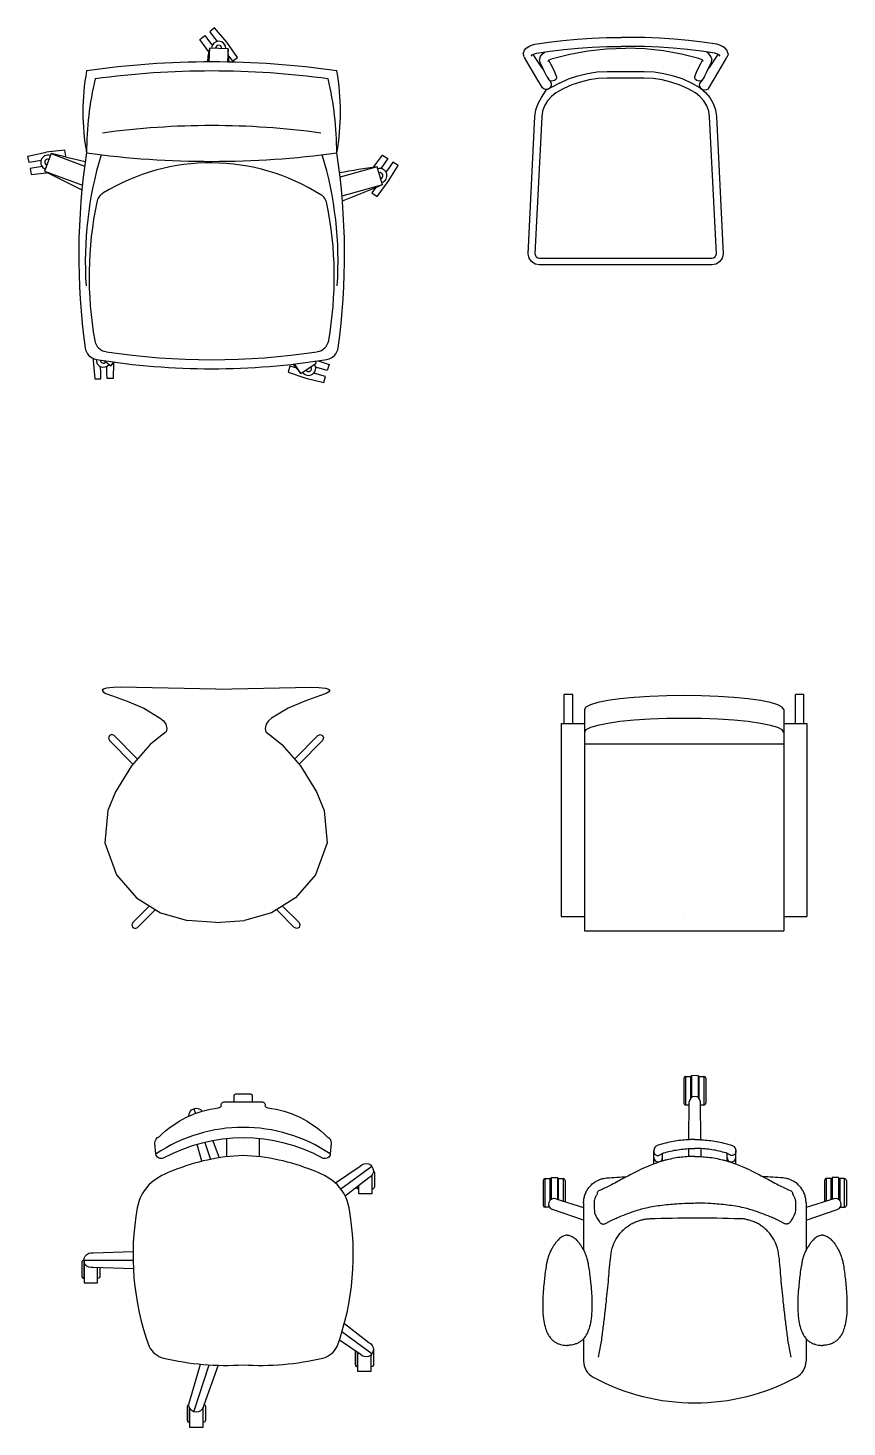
# Model space of a CAD drawing. Header units: metres. Extents: x 1905 to 1922.2, y 1773.7 to 1790.9.
# Drawn here: x 1918.152 to 1919.952, y 1787.142 to 1790.216 of the extents above; entities that cross this region are included whole.
import ezdxf

# ---------------------------------------------------------------- set-up
doc = ezdxf.new("R2010")
doc.units = ezdxf.units.M
doc.linetypes.add('DASHED', pattern=[70, 50, -20])
doc.layers.add('MEBEL', color=7, linetype='DASHED')

msp = doc.modelspace()

# ---------------------------------------------------------------- linework, layer by layer
for p, q in [((1919.5932, 1787.9087), (1919.5932, 1787.8537)), ((1919.5972, 1787.8497), (1919.5972, 1787.9127)), ((1919.5972, 1787.9127), (1919.6077, 1787.9127)), ((1919.6077, 1787.9127), (1919.6077, 1787.8642)), ((1919.6092, 1787.9112), (1919.6092, 1787.8657)), ((1919.6102, 1787.9149), (1919.6172, 1787.9152)), ((1919.6102, 1787.9149), (1919.6102, 1787.8665)), ((1919.6172, 1787.9152), (1919.6242, 1787.9149)), ((1919.6242, 1787.9149), (1919.6242, 1787.8665)), ((1919.6252, 1787.9112), (1919.6252, 1787.8657)), ((1919.6267, 1787.8642), (1919.6267, 1787.9127)), ((1919.6267, 1787.9127), (1919.6372, 1787.9127)), ((1919.6372, 1787.9127), (1919.6372, 1787.8497)), ((1919.6412, 1787.9087), (1919.6412, 1787.8537)), ((1919.6048, 1787.8497), (1919.5972, 1787.8497)), ((1919.6039, 1787.7735), (1919.6049, 1787.8564)), ((1919.6305, 1787.7735), (1919.6295, 1787.8564)), ((1919.6372, 1787.8497), (1919.6295, 1787.8497)), ((1919.6036, 1787.754), (1919.6034, 1787.7365)), ((1919.631, 1787.7364), (1919.6308, 1787.754)), ((1919.5269, 1787.7343), (1919.5269, 1787.7489)), ((1919.5272, 1787.7203), (1919.5272, 1787.732)), ((1919.5462, 1787.7266), (1919.5462, 1787.7321)), ((1919.5464, 1787.7343), (1919.5464, 1787.7438)), ((1919.6879, 1787.7343), (1919.6879, 1787.7438)), ((1919.6882, 1787.7266), (1919.6882, 1787.7321)), ((1919.7072, 1787.7203), (1919.7072, 1787.732)), ((1919.7074, 1787.7343), (1919.7074, 1787.7489)), ((1919.2841, 1787.6841), (1919.2841, 1787.6291)), ((1919.2881, 1787.6251), (1919.2881, 1787.6881)), ((1919.2881, 1787.6881), (1919.2986, 1787.6881)), ((1919.2986, 1787.6881), (1919.2986, 1787.6397)), ((1919.3001, 1787.6866), (1919.3001, 1787.6412)), ((1919.3011, 1787.6903), (1919.3081, 1787.6906)), ((1919.3011, 1787.6903), (1919.3011, 1787.6419)), ((1919.3081, 1787.6906), (1919.3151, 1787.6903)), ((1919.3151, 1787.6903), (1919.3151, 1787.6423)), ((1919.3161, 1787.6866), (1919.3161, 1787.642)), ((1919.3176, 1787.6416), (1919.3176, 1787.6881)), ((1919.3176, 1787.6881), (1919.3281, 1787.6881)), ((1919.3281, 1787.6881), (1919.3281, 1787.6383)), ((1919.3321, 1787.6841), (1919.3321, 1787.637)), ((1919.9022, 1787.6841), (1919.9022, 1787.637)), ((1919.9062, 1787.6881), (1919.9062, 1787.6383)), ((1919.9168, 1787.6881), (1919.9062, 1787.6881)), ((1919.9168, 1787.6416), (1919.9168, 1787.6881)), ((1919.9183, 1787.6866), (1919.9183, 1787.642)), ((1919.9263, 1787.6906), (1919.9193, 1787.6903)), ((1919.9193, 1787.6903), (1919.9193, 1787.6423)), ((1919.9333, 1787.6903), (1919.9263, 1787.6906)), ((1919.9333, 1787.6903), (1919.9333, 1787.6419)), ((1919.9343, 1787.6866), (1919.9343, 1787.6412)), ((1919.9358, 1787.6881), (1919.9358, 1787.6397)), ((1919.9463, 1787.6881), (1919.9358, 1787.6881)), ((1919.9463, 1787.6251), (1919.9463, 1787.6881)), ((1919.9503, 1787.6841), (1919.9503, 1787.6291)), ((1919.3117, 1787.6434), (1919.3727, 1787.6244)), ((1919.3727, 1787.6346), (1919.3727, 1787.5308)), ((1919.9227, 1787.6434), (1919.8617, 1787.6244)), ((1919.8617, 1787.6346), (1919.8617, 1787.5307)), ((1919.2974, 1787.6251), (1919.2881, 1787.6251)), ((1919.3727, 1787.5968), (1919.3041, 1787.62)), ((1919.3727, 1787.6244), (1919.3727, 1787.5968)), ((1919.8617, 1787.6244), (1919.8617, 1787.5968)), ((1919.8617, 1787.5968), (1919.9303, 1787.62)), ((1919.937, 1787.6251), (1919.9463, 1787.6251)), ((1919.3727, 1787.3364), (1919.3727, 1787.287)), ((1919.8617, 1787.3364), (1919.8617, 1787.287))]:
    msp.add_line(p, q)
at = {"linetype": 'Continuous'}
for p, q in [((1918.5164, 1787.8417), (1918.5198, 1787.8312)), ((1918.5405, 1787.7676), (1918.5526, 1787.7302)), ((1918.5885, 1787.7359), (1918.5885, 1787.7755)), ((1918.6604, 1787.7359), (1918.6604, 1787.7756)), ((1918.9075, 1787.7146), (1918.8393, 1787.665)), ((1918.2747, 1787.5088), (1918.3825, 1787.5088)), ((1918.9076, 1787.3031), (1918.8416, 1787.3511)), ((1918.5164, 1787.1759), (1918.5498, 1787.2787))]:
    msp.add_line(p, q, dxfattribs=at)
at = {"linetype": 'Continuous', "flags": 128}
for points in [[(1918.4489, 1787.7326, -0.474312), (1918.4329, 1787.7423), (1918.4307, 1787.7658, -0.291327), (1918.4403, 1787.7805, -0.166781), (1918.5706, 1787.8435, 0.279544), (1918.5766, 1787.8482, -0.520787), (1918.5833, 1787.8565), (1918.6656, 1787.8565, -0.520787), (1918.6724, 1787.8482, 0.279544), (1918.6784, 1787.8435, -0.166781), (1918.8087, 1787.7805, -0.291326), (1918.8182, 1787.7658), (1918.816, 1787.7423, -0.466381), (1918.8003, 1787.7325, 0.2548)], [(1918.471, 1787.7058, 0.09156), (1918.4233, 1787.6797, 0.169687), (1918.3917, 1787.6239, 0.133266), (1918.4179, 1787.3194, 0.227697), (1918.4497, 1787.2937, 0.074704), (1918.6245, 1787.2788, 0.074704), (1918.7993, 1787.2937, 0.227698), (1918.831, 1787.3194, 0.133266), (1918.8572, 1787.6239, 0.169687), (1918.8256, 1787.6797, 0.09156), (1918.778, 1787.7058, 0.085396), (1918.6245, 1787.7389, 0.085396)], [(1918.2747, 1787.5088, 0.414214), (1918.2697, 1787.5038), (1918.2697, 1787.4738, 0.414214), (1918.2747, 1787.4688)]]:
    msp.add_lwpolyline(points, format="xyb", close=True, dxfattribs=at)
for points in [[(1918.6046, 1787.8565), (1918.6046, 1787.8703, -0.398172), (1918.6083, 1787.8743), (1918.6404, 1787.8743, -0.412691), (1918.6444, 1787.8704), (1918.6444, 1787.8565)], [(1918.5051, 1787.8252, -0.742564), (1918.5344, 1787.8361, -0.742564)], [(1918.8271, 1787.6784), (1918.882, 1787.7157, -1.263598), (1918.9006, 1787.69), (1918.8487, 1787.6497)], [(1918.9106, 1787.7048, -0.257472), (1918.913, 1787.7005), (1918.913, 1787.6705, -0.414214), (1918.908, 1787.6655), (1918.908, 1787.6961)], [(1918.8733, 1787.6688, 0.310389), (1918.878, 1787.6655), (1918.878, 1787.6724)], [(1918.3831, 1787.4901), (1918.2947, 1787.4929, -1.263598), (1918.2947, 1787.5246), (1918.3824, 1787.5275)], [(1918.3097, 1787.4924), (1918.3097, 1787.4738, -0.414214), (1918.3047, 1787.4688), (1918.3047, 1787.4926)], [(1918.8469, 1787.3696), (1918.9007, 1787.3277, -1.263598), (1918.882, 1787.3021), (1918.8359, 1787.3334)], [(1918.871, 1787.3095), (1918.871, 1787.2798, 0.414214), (1918.876, 1787.2748), (1918.876, 1787.3062)], [(1918.9107, 1787.3117, -0.098723), (1918.911, 1787.3098), (1918.911, 1787.2798, -0.414214), (1918.906, 1787.2748), (1918.906, 1787.3013)], [(1918.5694, 1787.2778), (1918.5377, 1787.1901, -1.263598), (1918.5075, 1787.1999), (1918.5308, 1787.2802)], [(1918.5052, 1787.1919, 0.323998), (1918.5017, 1787.1872), (1918.5017, 1787.1572, 0.414214), (1918.5067, 1787.1522), (1918.5067, 1787.1844)], [(1918.5384, 1787.1919, -0.319803), (1918.5417, 1787.1872), (1918.5417, 1787.1572, -0.414214), (1918.5367, 1787.1522), (1918.5367, 1787.1857)]]:
    msp.add_lwpolyline(points, format="xyb", dxfattribs=at)
for points in [[(1918.534, 1787.7261), (1918.5233, 1787.7631)], [(1918.558, 1787.7712), (1918.5715, 1787.7336)]]:
    msp.add_lwpolyline(points, dxfattribs=at)
at = {"linetype": 'Continuous'}
for points in [[(1918.878, 1787.6724), (1918.878, 1787.6555), (1918.908, 1787.6555), (1918.908, 1787.6961)], [(1918.2747, 1787.5088), (1918.2747, 1787.4588), (1918.3047, 1787.4588), (1918.3047, 1787.4926)], [(1918.876, 1787.3062), (1918.876, 1787.2648), (1918.906, 1787.2648), (1918.906, 1787.3013)], [(1918.5067, 1787.1844), (1918.5067, 1787.1422), (1918.5367, 1787.1422), (1918.5367, 1787.1857)]]:
    msp.add_lwpolyline(points, dxfattribs=at)
for centre, radius, start, end in [((1919.5972, 1787.9087), 0.004, 90, 180), ((1919.6077, 1787.9112), 0.0015, 0, 90), ((1919.6267, 1787.9112), 0.0015, 90, 180), ((1919.6372, 1787.9087), 0.004, 0, 90), ((1919.5972, 1787.8537), 0.004, 180, 270), ((1919.6172, 1787.8564), 0.0123, 0, 180), ((1919.6372, 1787.8537), 0.004, 269.9619, 0), ((1919.5367, 1787.7343), 0.00975, 180, 0), ((1919.6977, 1787.7343), 0.00975, 180, 0), ((1919.2881, 1787.6841), 0.004, 90, 180), ((1919.2986, 1787.6866), 0.0015, 0, 90), ((1919.3176, 1787.6866), 0.0015, 90, 180), ((1919.3281, 1787.6841), 0.004, 0, 90), ((1919.9062, 1787.6841), 0.004, 90, 180), ((1919.9168, 1787.6866), 0.0015, 0, 90), ((1919.9358, 1787.6866), 0.0015, 90, 180), ((1919.9463, 1787.6841), 0.004, 0, 90), ((1919.3079, 1787.6317), 0.0123, 72, 252), ((1919.9265, 1787.6317), 0.0123, 288, 108), ((1919.2881, 1787.6291), 0.004, 180, 270), ((1919.9463, 1787.6291), 0.004, 270, 0), ((1919.4127, 1787.287), 0.04, 180.0039, 241.5927), ((1919.8217, 1787.287), 0.04, 298.4067, 0), ((1919.6172, 1787.6651), 0.4698, 241.5927, 298.4067)]:
    msp.add_arc(centre, radius, start, end)
msp.add_arc((1918.6245, 1787.4572), 0.3434, 56.1133, 123.9078, dxfattribs=at)
for points in [[(1919.6172, 1787.7738), (1919.6071, 1787.7736), (1919.598, 1787.7731), (1919.5817, 1787.7715), (1919.5656, 1787.7688), (1919.5499, 1787.7651), (1919.5388, 1787.7619), (1919.5345, 1787.7605), (1919.5322, 1787.7593), (1919.5309, 1787.7584), (1919.5298, 1787.7572), (1919.5289, 1787.7559), (1919.5282, 1787.7543), (1919.5278, 1787.7526), (1919.5273, 1787.751), (1919.5269, 1787.7489), (1919.5271, 1787.7466), (1919.5272, 1787.7454), (1919.5282, 1787.7428), (1919.5298, 1787.7408), (1919.5321, 1787.7393), (1919.5351, 1787.7387), (1919.5369, 1787.7388), (1919.5387, 1787.7392), (1919.5417, 1787.7409), (1919.5441, 1787.7426), (1919.5468, 1787.744), (1919.5486, 1787.7445), (1919.564, 1787.7485), (1919.5796, 1787.7515), (1919.5953, 1787.7534), (1919.6111, 1787.7542), (1919.6172, 1787.7543)], [(1919.6172, 1787.7738), (1919.6273, 1787.7736), (1919.6364, 1787.7731), (1919.6527, 1787.7715), (1919.6688, 1787.7688), (1919.6845, 1787.7651), (1919.6956, 1787.7619), (1919.6999, 1787.7605), (1919.7022, 1787.7593), (1919.7035, 1787.7584), (1919.7046, 1787.7572), (1919.7054, 1787.7559), (1919.7061, 1787.7543), (1919.7065, 1787.7526), (1919.707, 1787.751), (1919.7074, 1787.7489), (1919.7073, 1787.7466), (1919.7072, 1787.7454), (1919.7062, 1787.7428), (1919.7046, 1787.7408), (1919.7023, 1787.7393), (1919.6993, 1787.7387), (1919.6975, 1787.7388), (1919.6957, 1787.7392), (1919.6927, 1787.7409), (1919.6902, 1787.7426), (1919.6876, 1787.744), (1919.6857, 1787.7445), (1919.6704, 1787.7485), (1919.6548, 1787.7515), (1919.6391, 1787.7534), (1919.6233, 1787.7542), (1919.6172, 1787.7543)], [(1919.6173, 1787.7368), (1919.6123, 1787.7369), (1919.6035, 1787.7364), (1919.588, 1787.7351), (1919.5719, 1787.7327), (1919.556, 1787.7292), (1919.5478, 1787.7271), (1919.5382, 1787.7241), (1919.5276, 1787.7204), (1919.5136, 1787.7149), (1919.4926, 1787.7052), (1919.4753, 1787.6963), (1919.4584, 1787.6875), (1919.445, 1787.6803), (1919.43, 1787.6725), (1919.4169, 1787.6661), (1919.4095, 1787.6627), (1919.4054, 1787.6608), (1919.4038, 1787.6596), (1919.4027, 1787.6574), (1919.4025, 1787.6555), (1919.4025, 1787.6541), (1919.4023, 1787.6538), (1919.4008, 1787.6516), (1919.3994, 1787.6493), (1919.3973, 1787.6443), (1919.3961, 1787.639), (1919.3958, 1787.6344), (1919.3958, 1787.6259), (1919.3965, 1787.6152), (1919.3967, 1787.613), (1919.3973, 1787.611), (1919.4074, 1787.5934), (1919.4091, 1787.591), (1919.4114, 1787.5893), (1919.4129, 1787.5887), (1919.4154, 1787.5882), (1919.4179, 1787.5883), (1919.4208, 1787.5893), (1919.424, 1787.5911), (1919.4263, 1787.5923), (1919.4378, 1787.598), (1919.4473, 1787.6024), (1919.4655, 1787.6097), (1919.4839, 1787.6163), (1919.5099, 1787.6239), (1919.5456, 1787.6298), (1919.5818, 1787.6331), (1919.6093, 1787.6341), (1919.6164, 1787.6342)], [(1919.6172, 1787.7368), (1919.6221, 1787.7369), (1919.631, 1787.7364), (1919.6465, 1787.7351), (1919.6625, 1787.7327), (1919.6784, 1787.7292), (1919.6866, 1787.7271), (1919.6962, 1787.7241), (1919.7068, 1787.7204), (1919.7209, 1787.7149), (1919.7419, 1787.7052), (1919.7591, 1787.6963), (1919.776, 1787.6875), (1919.7894, 1787.6803), (1919.8045, 1787.6725), (1919.8175, 1787.6661), (1919.8249, 1787.6627), (1919.829, 1787.6608), (1919.8306, 1787.6596), (1919.8318, 1787.6574), (1919.8319, 1787.6555), (1919.8319, 1787.6541), (1919.8322, 1787.6538), (1919.8336, 1787.6516), (1919.8351, 1787.6493), (1919.8371, 1787.6443), (1919.8384, 1787.639), (1919.8387, 1787.6344), (1919.8386, 1787.6259), (1919.838, 1787.6152), (1919.8377, 1787.613), (1919.8371, 1787.611), (1919.8271, 1787.5934), (1919.8254, 1787.591), (1919.823, 1787.5893), (1919.8216, 1787.5887), (1919.8191, 1787.5882), (1919.8165, 1787.5883), (1919.8136, 1787.5893), (1919.8105, 1787.5911), (1919.8081, 1787.5923), (1919.7967, 1787.598), (1919.7871, 1787.6024), (1919.7689, 1787.6097), (1919.7506, 1787.6163), (1919.7246, 1787.6239), (1919.6888, 1787.6298), (1919.6527, 1787.6331), (1919.6251, 1787.6341), (1919.6181, 1787.6342)], [(1919.3727, 1787.6346), (1919.3734, 1787.6437), (1919.3744, 1787.6482), (1919.3774, 1787.6568), (1919.3817, 1787.6648), (1919.3868, 1787.6713), (1919.3935, 1787.6777), (1919.3978, 1787.6808), (1919.4037, 1787.6841), (1919.4101, 1787.6867), (1919.4167, 1787.6885), (1919.4234, 1787.6894), (1919.4455, 1787.691), (1919.4675, 1787.6925)], [(1919.8617, 1787.6346), (1919.861, 1787.6437), (1919.86, 1787.6482), (1919.8571, 1787.6568), (1919.8527, 1787.6648), (1919.8476, 1787.6713), (1919.8409, 1787.6777), (1919.8366, 1787.6808), (1919.8307, 1787.6841), (1919.8243, 1787.6867), (1919.8177, 1787.6885), (1919.811, 1787.6894), (1919.7889, 1787.691), (1919.7669, 1787.6925)], [(1919.4054, 1787.2957), (1919.4087, 1787.3113), (1919.4113, 1787.3265), (1919.4156, 1787.357), (1919.4193, 1787.3875), (1919.4227, 1787.4181), (1919.4277, 1787.4678), (1919.4323, 1787.5176), (1919.4375, 1787.5408), (1919.4465, 1787.5589), (1919.4525, 1787.5671), (1919.4593, 1787.5746), (1919.467, 1787.5813), (1919.4754, 1787.587), (1919.4843, 1787.5918), (1919.4938, 1787.5955), (1919.5019, 1787.5978), (1919.5102, 1787.5993), (1919.5186, 1787.6001)], [(1919.5186, 1787.6001), (1919.6158, 1787.6021), (1919.7158, 1787.6001)], [(1919.829, 1787.2957), (1919.8257, 1787.3113), (1919.8231, 1787.3265), (1919.8188, 1787.357), (1919.8151, 1787.3875), (1919.8117, 1787.4181), (1919.8067, 1787.4678), (1919.8021, 1787.5176), (1919.7969, 1787.5408), (1919.7879, 1787.5589), (1919.7819, 1787.5671), (1919.7751, 1787.5746), (1919.7674, 1787.5813), (1919.759, 1787.587), (1919.7501, 1787.5918), (1919.7406, 1787.5955), (1919.7325, 1787.5978), (1919.7242, 1787.5993), (1919.7158, 1787.6001)], [(1919.3369, 1787.5637), (1919.3325, 1787.5632), (1919.3282, 1787.5618), (1919.3242, 1787.5596), (1919.3199, 1787.5563), (1919.3165, 1787.5531), (1919.3123, 1787.5482), (1919.3076, 1787.5416), (1919.3033, 1787.5346), (1919.2992, 1787.5269), (1919.2962, 1787.5197), (1919.2933, 1787.5104), (1919.2914, 1787.5012), (1919.2889, 1787.4868), (1919.2868, 1787.4697), (1919.2854, 1787.4556), (1919.2836, 1787.4351), (1919.2828, 1787.4152), (1919.2831, 1787.3966), (1919.2854, 1787.3749), (1919.2891, 1787.3589), (1919.2944, 1787.346), (1919.2989, 1787.3391), (1919.3029, 1787.3345), (1919.3089, 1787.3296), (1919.3155, 1787.3259), (1919.3217, 1787.3236), (1919.3276, 1787.3223), (1919.3369, 1787.3215)], [(1919.3369, 1787.5637), (1919.3414, 1787.5632), (1919.3456, 1787.5618), (1919.3497, 1787.5596), (1919.354, 1787.5563), (1919.3573, 1787.5531), (1919.3615, 1787.5482), (1919.3663, 1787.5416), (1919.3705, 1787.5346), (1919.3747, 1787.5269), (1919.3777, 1787.5197), (1919.3805, 1787.5104), (1919.3824, 1787.5012), (1919.3849, 1787.4868), (1919.387, 1787.4697), (1919.3885, 1787.4556), (1919.3903, 1787.4351), (1919.391, 1787.4152), (1919.3907, 1787.3966), (1919.3884, 1787.3749), (1919.3847, 1787.3589), (1919.3794, 1787.346), (1919.3749, 1787.3391), (1919.3709, 1787.3345), (1919.365, 1787.3296), (1919.3583, 1787.3259), (1919.3521, 1787.3236), (1919.3463, 1787.3223), (1919.3369, 1787.3215)], [(1919.8975, 1787.5637), (1919.8931, 1787.5632), (1919.8888, 1787.5618), (1919.8848, 1787.5596), (1919.8805, 1787.5563), (1919.8771, 1787.5531), (1919.8729, 1787.5482), (1919.8682, 1787.5416), (1919.8639, 1787.5346), (1919.8598, 1787.5269), (1919.8568, 1787.5197), (1919.8539, 1787.5104), (1919.852, 1787.5012), (1919.8495, 1787.4868), (1919.8474, 1787.4697), (1919.8459, 1787.4556), (1919.8442, 1787.4351), (1919.8434, 1787.4152), (1919.8437, 1787.3966), (1919.846, 1787.3749), (1919.8497, 1787.3589), (1919.855, 1787.346), (1919.8595, 1787.3391), (1919.8635, 1787.3345), (1919.8695, 1787.3296), (1919.8761, 1787.3259), (1919.8823, 1787.3236), (1919.8882, 1787.3223), (1919.8975, 1787.3215)], [(1919.8975, 1787.5637), (1919.902, 1787.5632), (1919.9062, 1787.5618), (1919.9102, 1787.5596), (1919.9146, 1787.5563), (1919.9179, 1787.5531), (1919.9221, 1787.5482), (1919.9269, 1787.5416), (1919.9311, 1787.5346), (1919.9353, 1787.5269), (1919.9382, 1787.5197), (1919.9411, 1787.5104), (1919.943, 1787.5012), (1919.9455, 1787.4868), (1919.9476, 1787.4697), (1919.9491, 1787.4556), (1919.9509, 1787.4351), (1919.9516, 1787.4152), (1919.9513, 1787.3966), (1919.949, 1787.3749), (1919.9453, 1787.3589), (1919.94, 1787.346), (1919.9355, 1787.3391), (1919.9315, 1787.3345), (1919.9256, 1787.3296), (1919.9189, 1787.3259), (1919.9127, 1787.3236), (1919.9069, 1787.3223), (1919.8975, 1787.3215)]]:
    msp.add_spline(points, degree=3)
at = {"layer": 'MEBEL', "color": 7, "linetype": 'Continuous'}
for p, q in [((1918.5618, 1790.2163), (1918.551, 1790.2079)), ((1918.5885, 1790.1852), (1918.5618, 1790.2163)), ((1918.5294, 1790.1912), (1918.5402, 1790.1995)), ((1918.5488, 1790.1635), (1918.5294, 1790.1912)), ((1918.5402, 1790.1995), (1918.5486, 1790.1887)), ((1918.5486, 1790.1887), (1918.5567, 1790.1783)), ((1918.551, 1790.2079), (1918.5594, 1790.1971)), ((1918.5594, 1790.1971), (1918.5675, 1790.1867)), ((1918.612, 1790.1516), (1918.5885, 1790.1852)), ((1918.5503, 1790.1722), (1918.549, 1790.1419)), ((1918.5912, 1790.1705), (1918.5503, 1790.1722)), ((1918.5912, 1790.1705), (1918.59, 1790.1416)), ((1918.5926, 1790.1543), (1918.5929, 1790.154)), ((1918.5929, 1790.154), (1918.6012, 1790.1432)), ((1918.6012, 1790.1432), (1918.612, 1790.1516)), ((1918.1515, 1789.9345), (1918.1916, 1789.9432)), ((1918.2024, 1789.9402), (1918.1882, 1789.9018)), ((1918.2323, 1789.948), (1918.1916, 1789.9432)), ((1918.2024, 1789.9402), (1918.2761, 1789.9129)), ((1918.2346, 1789.9345), (1918.2323, 1789.948)), ((1918.9106, 1789.9101), (1918.9309, 1789.937)), ((1918.9309, 1789.937), (1918.9422, 1789.9294)), ((1918.1538, 1789.921), (1918.1515, 1789.9345)), ((1918.1802, 1789.9254), (1918.1538, 1789.921)), ((1918.1825, 1789.912), (1918.156, 1789.9076)), ((1918.156, 1789.9076), (1918.1583, 1789.8941)), ((1918.2301, 1789.9337), (1918.2346, 1789.9345)), ((1918.9193, 1789.9114), (1918.8375, 1789.8884)), ((1918.9304, 1789.8719), (1918.9193, 1789.9114)), ((1918.9345, 1789.9181), (1918.9271, 1789.9072)), ((1918.9422, 1789.9294), (1918.9345, 1789.9181)), ((1918.9458, 1789.9104), (1918.9384, 1789.8995)), ((1918.9434, 1789.879), (1918.9648, 1789.914)), ((1918.9535, 1789.9217), (1918.9458, 1789.9104)), ((1918.9648, 1789.914), (1918.9535, 1789.9217)), ((1918.1583, 1789.8941), (1918.199, 1789.8988)), ((1918.1882, 1789.9018), (1918.2712, 1789.8711)), ((1918.9187, 1789.8463), (1918.9434, 1789.879)), ((1918.9304, 1789.8719), (1918.8417, 1789.847)), ((1918.9151, 1789.8652), (1918.9074, 1789.8539)), ((1918.9074, 1789.8539), (1918.9187, 1789.8463)), ((1918.9154, 1789.8656), (1918.9151, 1789.8652)), ((1918.2949, 1789.4902), (1918.2948, 1789.4859)), ((1918.2949, 1789.4902), (1918.2948, 1789.4859)), ((1918.2948, 1789.4859), (1918.2982, 1789.445)), ((1918.2948, 1789.4859), (1918.2982, 1789.445)), ((1918.3188, 1789.4855), (1918.3334, 1789.4739)), ((1918.3188, 1789.4855), (1918.3334, 1789.4739)), ((1918.3334, 1789.4739), (1918.3401, 1789.4823)), ((1918.3334, 1789.4739), (1918.3401, 1789.4823)), ((1918.3397, 1789.4801), (1918.3391, 1789.4463)), ((1918.3397, 1789.4801), (1918.3391, 1789.4463)), ((1918.7512, 1789.4571), (1918.7372, 1789.4781)), ((1918.7512, 1789.4571), (1918.7853, 1789.4798)), ((1918.7853, 1789.4798), (1918.7824, 1789.4841)), ((1918.7891, 1789.485), (1918.8133, 1789.4767)), ((1918.8133, 1789.4767), (1918.8094, 1789.4636)), ((1918.2982, 1789.445), (1918.3118, 1789.4455)), ((1918.2982, 1789.445), (1918.3118, 1789.4455)), ((1918.3114, 1789.4591), (1918.311, 1789.4723)), ((1918.3114, 1789.4591), (1918.311, 1789.4723)), ((1918.3118, 1789.4455), (1918.3114, 1789.4591)), ((1918.3118, 1789.4455), (1918.3114, 1789.4591)), ((1918.325, 1789.4595), (1918.3246, 1789.4727)), ((1918.325, 1789.4595), (1918.3246, 1789.4727)), ((1918.3255, 1789.4459), (1918.325, 1789.4595)), ((1918.3255, 1789.4459), (1918.325, 1789.4595)), ((1918.3391, 1789.4463), (1918.3255, 1789.4459)), ((1918.3391, 1789.4463), (1918.3255, 1789.4459)), ((1918.727, 1789.4733), (1918.7232, 1789.4602)), ((1918.7232, 1789.4602), (1918.7619, 1789.4468)), ((1918.7401, 1789.4695), (1918.727, 1789.4733)), ((1918.7405, 1789.4694), (1918.7401, 1789.4695)), ((1918.7619, 1789.4468), (1918.8018, 1789.4374)), ((1918.7925, 1789.4543), (1918.7799, 1789.458)), ((1918.7963, 1789.4674), (1918.7837, 1789.4711)), ((1918.8056, 1789.4505), (1918.7925, 1789.4543)), ((1918.8094, 1789.4636), (1918.7963, 1789.4674)), ((1918.8018, 1789.4374), (1918.8056, 1789.4505))]:
    msp.add_line(p, q, dxfattribs=at)
at = {"layer": 'MEBEL', "linetype": 'ByBlock'}
for p, q in [((1919.2652, 1790.1805), (1919.2963, 1790.1848)), ((1919.2963, 1790.1848), (1919.3273, 1790.1886)), ((1919.3273, 1790.1886), (1919.3589, 1790.1916)), ((1919.3589, 1790.1916), (1919.3908, 1790.1938)), ((1919.3908, 1790.1938), (1919.4229, 1790.1952)), ((1919.4229, 1790.1952), (1919.4551, 1790.1956)), ((1919.4752, 1790.1956), (1919.4551, 1790.1956)), ((1919.5074, 1790.1952), (1919.4752, 1790.1956)), ((1919.5396, 1790.1938), (1919.5074, 1790.1952)), ((1919.5715, 1790.1916), (1919.5396, 1790.1938)), ((1919.6031, 1790.1886), (1919.5715, 1790.1916)), ((1919.6341, 1790.1848), (1919.6031, 1790.1886)), ((1919.6652, 1790.1805), (1919.6341, 1790.1848)), ((1919.2402, 1790.1595), (1919.2412, 1790.1636)), ((1919.2402, 1790.1595), (1919.2409, 1790.156)), ((1919.2418, 1790.1529), (1919.2409, 1790.156)), ((1919.2423, 1790.167), (1919.2412, 1790.1636)), ((1919.2418, 1790.1529), (1919.2428, 1790.1515)), ((1919.2423, 1790.167), (1919.2467, 1790.1721)), ((1919.2533, 1790.1336), (1919.2428, 1790.1515)), ((1919.2467, 1790.1721), (1919.2521, 1790.1757)), ((1919.2521, 1790.1757), (1919.2582, 1790.1783)), ((1919.2573, 1790.1546), (1919.2597, 1790.1571)), ((1919.2582, 1790.1783), (1919.2652, 1790.1805)), ((1919.2597, 1790.1571), (1919.2615, 1790.1583)), ((1919.2615, 1790.1583), (1919.265, 1790.1598)), ((1919.2708, 1790.1447), (1919.2616, 1790.1583)), ((1919.265, 1790.1598), (1919.2695, 1790.1612)), ((1919.2695, 1790.1612), (1919.2989, 1790.1653)), ((1919.2767, 1790.1501), (1919.2777, 1790.1535)), ((1919.2777, 1790.1535), (1919.2814, 1790.1588)), ((1919.2814, 1790.1588), (1919.2866, 1790.163)), ((1919.2866, 1790.163), (1919.2882, 1790.1638)), ((1919.2989, 1790.1653), (1919.3295, 1790.169)), ((1919.3047, 1790.1495), (1919.3423, 1790.159)), ((1919.3295, 1790.169), (1919.3605, 1790.172)), ((1919.3423, 1790.159), (1919.3822, 1790.1663)), ((1919.3605, 1790.172), (1919.3919, 1790.1741)), ((1919.3822, 1790.1663), (1919.4234, 1790.1706)), ((1919.3919, 1790.1741), (1919.4235, 1790.1755)), ((1919.4234, 1790.1706), (1919.4652, 1790.1716)), ((1919.4235, 1790.1755), (1919.4553, 1790.1759)), ((1919.4751, 1790.1759), (1919.4553, 1790.1759)), ((1919.507, 1790.1706), (1919.4652, 1790.1716)), ((1919.5069, 1790.1755), (1919.4751, 1790.1759)), ((1919.5385, 1790.1741), (1919.5069, 1790.1755)), ((1919.5481, 1790.1663), (1919.507, 1790.1706)), ((1919.5698, 1790.172), (1919.5385, 1790.1741)), ((1919.588, 1790.159), (1919.5481, 1790.1663)), ((1919.6009, 1790.169), (1919.5698, 1790.172)), ((1919.6257, 1790.1495), (1919.588, 1790.159)), ((1919.6315, 1790.1653), (1919.6009, 1790.169)), ((1919.6609, 1790.1612), (1919.6315, 1790.1653)), ((1919.6438, 1790.163), (1919.6421, 1790.1638)), ((1919.6489, 1790.1588), (1919.6438, 1790.163)), ((1919.6527, 1790.1535), (1919.6489, 1790.1588)), ((1919.6537, 1790.1501), (1919.6527, 1790.1535)), ((1919.6596, 1790.1447), (1919.6687, 1790.1583)), ((1919.6653, 1790.1598), (1919.6609, 1790.1612)), ((1919.6722, 1790.1783), (1919.6652, 1790.1805)), ((1919.6689, 1790.1583), (1919.6653, 1790.1598)), ((1919.6707, 1790.1571), (1919.6689, 1790.1583)), ((1919.6731, 1790.1546), (1919.6707, 1790.1571)), ((1919.6782, 1790.1757), (1919.6722, 1790.1783)), ((1919.6771, 1790.1336), (1919.6875, 1790.1515)), ((1919.6836, 1790.1721), (1919.6782, 1790.1757)), ((1919.6881, 1790.167), (1919.6836, 1790.1721)), ((1919.6886, 1790.1529), (1919.6875, 1790.1515)), ((1919.6892, 1790.1632), (1919.6881, 1790.167)), ((1919.6886, 1790.1529), (1919.6894, 1790.156)), ((1919.6902, 1790.1595), (1919.6892, 1790.1632)), ((1919.6902, 1790.1595), (1919.6894, 1790.156)), ((1919.2626, 1790.1176), (1919.2533, 1790.1336)), ((1919.2812, 1790.1297), (1919.2708, 1790.1447)), ((1919.2767, 1790.1501), (1919.2758, 1790.1467)), ((1919.2769, 1790.1402), (1919.2758, 1790.1467)), ((1919.2831, 1790.1279), (1919.2769, 1790.1402)), ((1919.2844, 1790.1253), (1919.2812, 1790.1297)), ((1919.2878, 1790.1186), (1919.2831, 1790.1279)), ((1919.2949, 1790.1426), (1919.2955, 1790.1446)), ((1919.2955, 1790.1446), (1919.2959, 1790.1451)), ((1919.2959, 1790.1451), (1919.2974, 1790.1463)), ((1919.3009, 1790.1367), (1919.2963, 1790.1455)), ((1919.2974, 1790.1463), (1919.3004, 1790.1478)), ((1919.3004, 1790.1478), (1919.3047, 1790.1495)), ((1919.3057, 1790.1272), (1919.3009, 1790.1367)), ((1919.3096, 1790.1191), (1919.3057, 1790.1272)), ((1919.3812, 1790.1166), (1919.4027, 1790.1198)), ((1919.4027, 1790.1198), (1919.4244, 1790.1208)), ((1919.4244, 1790.1208), (1919.5059, 1790.1208)), ((1919.5059, 1790.1208), (1919.5276, 1790.1198)), ((1919.5276, 1790.1198), (1919.5491, 1790.1166)), ((1919.6208, 1790.1191), (1919.6247, 1790.1272)), ((1919.6247, 1790.1272), (1919.6295, 1790.1367)), ((1919.6299, 1790.1478), (1919.6257, 1790.1495)), ((1919.6295, 1790.1367), (1919.634, 1790.1455)), ((1919.633, 1790.1463), (1919.6299, 1790.1478)), ((1919.6345, 1790.1451), (1919.633, 1790.1463)), ((1919.6349, 1790.1446), (1919.6345, 1790.1451)), ((1919.6354, 1790.1426), (1919.6349, 1790.1446)), ((1919.6426, 1790.1186), (1919.6473, 1790.1279)), ((1919.646, 1790.1253), (1919.6491, 1790.1297)), ((1919.6473, 1790.1279), (1919.6535, 1790.1402)), ((1919.6491, 1790.1297), (1919.6596, 1790.1447)), ((1919.6535, 1790.1402), (1919.6546, 1790.1467)), ((1919.6537, 1790.1501), (1919.6546, 1790.1467)), ((1919.6678, 1790.1176), (1919.6771, 1790.1336)), ((1919.2696, 1790.1052), (1919.2626, 1790.1176)), ((1919.2823, 1790.0845), (1919.2696, 1790.1052)), ((1919.2915, 1790.1108), (1919.2878, 1790.1186)), ((1919.32, 1790.095), (1919.2908, 1790.0796)), ((1919.292, 1790.1099), (1919.2915, 1790.1108)), ((1919.292, 1790.1099), (1919.2948, 1790.1049)), ((1919.2968, 1790.1023), (1919.2948, 1790.1049)), ((1919.2957, 1790.1035), (1919.3, 1790.0982)), ((1919.2995, 1790.1004), (1919.2968, 1790.1023)), ((1919.3027, 1790.0996), (1919.2995, 1790.1004)), ((1919.3, 1790.0982), (1919.3015, 1790.0944)), ((1919.3015, 1790.0903), (1919.3001, 1790.0865)), ((1919.3015, 1790.0944), (1919.3015, 1790.0903)), ((1919.306, 1790.0998), (1919.3027, 1790.0996)), ((1919.309, 1790.1012), (1919.306, 1790.0998)), ((1919.3114, 1790.1034), (1919.309, 1790.1012)), ((1919.3134, 1790.1096), (1919.3096, 1790.1191)), ((1919.3129, 1790.1063), (1919.3114, 1790.1034)), ((1919.3134, 1790.1096), (1919.3129, 1790.1063)), ((1919.32, 1790.095), (1919.3397, 1790.1042)), ((1919.3472, 1790.091), (1919.3292, 1790.083)), ((1919.3397, 1790.1042), (1919.3601, 1790.1114)), ((1919.366, 1790.0973), (1919.3472, 1790.091)), ((1919.3601, 1790.1114), (1919.3812, 1790.1166)), ((1919.3852, 1790.102), (1919.366, 1790.0973)), ((1919.4047, 1790.1049), (1919.3852, 1790.102)), ((1919.4244, 1790.1061), (1919.4047, 1790.1049)), ((1919.5059, 1790.1061), (1919.4244, 1790.1061)), ((1919.5257, 1790.1049), (1919.5059, 1790.1061)), ((1919.5452, 1790.102), (1919.5257, 1790.1049)), ((1919.5644, 1790.0973), (1919.5452, 1790.102)), ((1919.5491, 1790.1166), (1919.5702, 1790.1114)), ((1919.5831, 1790.091), (1919.5644, 1790.0973)), ((1919.5702, 1790.1114), (1919.5907, 1790.1042)), ((1919.6012, 1790.083), (1919.5831, 1790.091)), ((1919.5907, 1790.1042), (1919.6104, 1790.095)), ((1919.6104, 1790.095), (1919.6291, 1790.0844)), ((1919.617, 1790.1096), (1919.6208, 1790.1191)), ((1919.6174, 1790.1063), (1919.617, 1790.1096)), ((1919.619, 1790.1034), (1919.6174, 1790.1063)), ((1919.6214, 1790.1012), (1919.619, 1790.1034)), ((1919.6244, 1790.0998), (1919.6214, 1790.1012)), ((1919.6277, 1790.0996), (1919.6244, 1790.0998)), ((1919.6309, 1790.1004), (1919.6277, 1790.0996)), ((1919.6278, 1790.0901), (1919.6283, 1790.0942)), ((1919.6288, 1790.086), (1919.6278, 1790.0901)), ((1919.6283, 1790.0942), (1919.6303, 1790.0978)), ((1919.6347, 1790.1035), (1919.6303, 1790.0978)), ((1919.6336, 1790.1023), (1919.6309, 1790.1004)), ((1919.6355, 1790.1049), (1919.6336, 1790.1023)), ((1919.6384, 1790.1099), (1919.6355, 1790.1049)), ((1919.6384, 1790.1099), (1919.6389, 1790.1108)), ((1919.6389, 1790.1108), (1919.6426, 1790.1186)), ((1919.6465, 1790.082), (1919.6607, 1790.1052)), ((1919.6607, 1790.1052), (1919.6678, 1790.1176)), ((1919.2728, 1790.0505), (1919.2802, 1790.0633)), ((1919.2802, 1790.0633), (1919.2908, 1790.0796)), ((1919.2857, 1790.0821), (1919.2823, 1790.0845)), ((1919.2897, 1790.0811), (1919.2857, 1790.0821)), ((1919.2938, 1790.0816), (1919.2897, 1790.0811)), ((1919.3019, 1790.0656), (1919.2934, 1790.0563)), ((1919.2974, 1790.0834), (1919.2938, 1790.0816)), ((1919.3001, 1790.0865), (1919.2974, 1790.0834)), ((1919.3119, 1790.0735), (1919.3019, 1790.0656)), ((1919.3292, 1790.083), (1919.3119, 1790.0735)), ((1919.6184, 1790.0735), (1919.6012, 1790.083)), ((1919.6284, 1790.0656), (1919.6184, 1790.0735)), ((1919.6369, 1790.0563), (1919.6284, 1790.0656)), ((1919.6312, 1790.0826), (1919.6288, 1790.086)), ((1919.6291, 1790.0844), (1919.6406, 1790.0746)), ((1919.6347, 1790.0803), (1919.6312, 1790.0826)), ((1919.6387, 1790.0794), (1919.6347, 1790.0803)), ((1919.6429, 1790.08), (1919.6387, 1790.0794)), ((1919.6406, 1790.0746), (1919.6502, 1790.0633)), ((1919.6465, 1790.082), (1919.6429, 1790.08)), ((1919.6502, 1790.0633), (1919.6575, 1790.0505)), ((1919.2659, 1790.0219), (1919.268, 1790.0365)), ((1919.268, 1790.0365), (1919.2728, 1790.0505)), ((1919.2827, 1790.0337), (1919.2808, 1790.0212)), ((1919.2869, 1790.0455), (1919.2827, 1790.0337)), ((1919.2934, 1790.0563), (1919.2869, 1790.0455)), ((1919.6434, 1790.0455), (1919.6369, 1790.0563)), ((1919.6477, 1790.0337), (1919.6434, 1790.0455)), ((1919.6495, 1790.0212), (1919.6477, 1790.0337)), ((1919.6575, 1790.0505), (1919.6624, 1790.0365)), ((1919.6624, 1790.0365), (1919.6645, 1790.0219)), ((1919.2509, 1789.7202), (1919.2659, 1790.0219)), ((1919.2808, 1790.0212), (1919.2659, 1789.7202)), ((1919.6645, 1789.7202), (1919.6495, 1790.0212)), ((1919.6645, 1790.0219), (1919.6794, 1789.7202)), ((1919.2528, 1789.7108), (1919.2509, 1789.7202)), ((1919.2659, 1789.7202), (1919.2667, 1789.7165)), ((1919.6637, 1789.7165), (1919.6645, 1789.7202)), ((1919.6794, 1789.7202), (1919.6775, 1789.7108)), ((1919.2582, 1789.7028), (1919.2528, 1789.7108)), ((1919.2663, 1789.6975), (1919.2582, 1789.7028)), ((1919.2759, 1789.6956), (1919.2663, 1789.6975)), ((1919.2667, 1789.7165), (1919.2688, 1789.7133)), ((1919.2688, 1789.7133), (1919.272, 1789.7112)), ((1919.272, 1789.7112), (1919.2759, 1789.7104)), ((1919.2759, 1789.7104), (1919.6545, 1789.7104)), ((1919.6545, 1789.6956), (1919.2759, 1789.6956)), ((1919.6545, 1789.7104), (1919.6583, 1789.7112)), ((1919.664, 1789.6975), (1919.6545, 1789.6956)), ((1919.6583, 1789.7112), (1919.6616, 1789.7133)), ((1919.6616, 1789.7133), (1919.6637, 1789.7165)), ((1919.6721, 1789.7028), (1919.664, 1789.6975)), ((1919.6775, 1789.7108), (1919.6721, 1789.7028))]:
    msp.add_line(p, q, dxfattribs=at)
at = {"layer": 'MEBEL', "linetype": 'Continuous'}
for p, q in [((1918.3386, 1788.7672), (1918.3244, 1788.7656)), ((1918.3548, 1788.7679), (1918.3386, 1788.7672)), ((1918.5647, 1788.7637), (1918.3548, 1788.7679)), ((1918.5647, 1788.7637), (1918.7747, 1788.7679)), ((1918.7747, 1788.7679), (1918.7909, 1788.7672)), ((1918.7909, 1788.7672), (1918.8051, 1788.7656)), ((1918.3178, 1788.7637), (1918.3147, 1788.761)), ((1918.3147, 1788.761), (1918.3169, 1788.7573)), ((1918.3169, 1788.7573), (1918.3225, 1788.7538)), ((1918.3244, 1788.7656), (1918.3178, 1788.7637)), ((1918.3225, 1788.7538), (1918.3372, 1788.7489)), ((1918.3372, 1788.7489), (1918.3698, 1788.7374)), ((1918.3698, 1788.7374), (1918.4059, 1788.7216)), ((1918.7597, 1788.7374), (1918.7235, 1788.7216)), ((1918.7923, 1788.7489), (1918.7597, 1788.7374)), ((1918.807, 1788.7538), (1918.7923, 1788.7489)), ((1918.8051, 1788.7656), (1918.8117, 1788.7637)), ((1918.8126, 1788.7573), (1918.807, 1788.7538)), ((1918.8117, 1788.7637), (1918.8147, 1788.761)), ((1918.8147, 1788.761), (1918.8126, 1788.7573)), ((1919.33, 1788.6877), (1919.33, 1788.7521)), ((1919.3491, 1788.7521), (1919.33, 1788.7521)), ((1919.3491, 1788.6877), (1919.3491, 1788.7521)), ((1919.4257, 1788.7383), (1919.4038, 1788.7339)), ((1919.4527, 1788.7421), (1919.4257, 1788.7383)), ((1919.484, 1788.7452), (1919.4527, 1788.7421)), ((1919.5186, 1788.7474), (1919.484, 1788.7452)), ((1919.5555, 1788.7488), (1919.5186, 1788.7474)), ((1919.5936, 1788.7493), (1919.5555, 1788.7488)), ((1919.6316, 1788.7488), (1919.5936, 1788.7493)), ((1919.6685, 1788.7474), (1919.6316, 1788.7488)), ((1919.7031, 1788.7452), (1919.6685, 1788.7474)), ((1919.7344, 1788.7421), (1919.7031, 1788.7452)), ((1919.7614, 1788.7383), (1919.7344, 1788.7421)), ((1919.7833, 1788.7339), (1919.7614, 1788.7383)), ((1919.8571, 1788.7521), (1919.8381, 1788.7521)), ((1919.8381, 1788.6877), (1919.8381, 1788.7521)), ((1919.8571, 1788.6877), (1919.8571, 1788.7521)), ((1918.4059, 1788.7216), (1918.4424, 1788.6997)), ((1918.7235, 1788.7216), (1918.6871, 1788.6997)), ((1919.3778, 1788.7238), (1919.3745, 1788.7185)), ((1919.3745, 1788.7185), (1919.3745, 1788.2321)), ((1919.3877, 1788.729), (1919.3778, 1788.7238)), ((1919.4038, 1788.7339), (1919.3877, 1788.729)), ((1919.7995, 1788.729), (1919.7833, 1788.7339)), ((1919.8093, 1788.7238), (1919.7995, 1788.729)), ((1919.8127, 1788.7185), (1919.8093, 1788.7238)), ((1919.8127, 1788.7185), (1919.8127, 1788.2321)), ((1918.4424, 1788.6997), (1918.4494, 1788.6942)), ((1918.4494, 1788.6942), (1918.4547, 1788.6869)), ((1918.4547, 1788.6869), (1918.4567, 1788.6773)), ((1918.4567, 1788.6773), (1918.4551, 1788.6699)), ((1918.6748, 1788.6869), (1918.6728, 1788.6773)), ((1918.6728, 1788.6773), (1918.6744, 1788.6699)), ((1918.6801, 1788.6942), (1918.6748, 1788.6869)), ((1918.6871, 1788.6997), (1918.6801, 1788.6942)), ((1919.3237, 1788.6877), (1919.3745, 1788.6877)), ((1919.3237, 1788.6877), (1919.3237, 1788.2638)), ((1919.3877, 1788.6791), (1919.3778, 1788.6739)), ((1919.4038, 1788.6839), (1919.3877, 1788.6791)), ((1919.4257, 1788.6883), (1919.4038, 1788.6839)), ((1919.4527, 1788.6921), (1919.4257, 1788.6883)), ((1919.484, 1788.6952), (1919.4527, 1788.6921)), ((1919.5186, 1788.6975), (1919.484, 1788.6952)), ((1919.5555, 1788.6989), (1919.5186, 1788.6975)), ((1919.5936, 1788.6993), (1919.5555, 1788.6989)), ((1919.6316, 1788.6989), (1919.5936, 1788.6993)), ((1919.6685, 1788.6975), (1919.6316, 1788.6989)), ((1919.7031, 1788.6952), (1919.6685, 1788.6975)), ((1919.7344, 1788.6921), (1919.7031, 1788.6952)), ((1919.7614, 1788.6883), (1919.7344, 1788.6921)), ((1919.7833, 1788.6839), (1919.7614, 1788.6883)), ((1919.7995, 1788.6791), (1919.7833, 1788.6839)), ((1919.8093, 1788.6739), (1919.7995, 1788.6791)), ((1919.8127, 1788.6877), (1919.8635, 1788.6877)), ((1919.8635, 1788.6877), (1919.8635, 1788.2638)), ((1918.3304, 1788.6615), (1918.3283, 1788.6563)), ((1918.3283, 1788.6563), (1918.3304, 1788.651)), ((1918.3357, 1788.6637), (1918.3304, 1788.6615)), ((1918.3304, 1788.651), (1918.3821, 1788.5987)), ((1918.3408, 1788.6616), (1918.3357, 1788.6637)), ((1918.3408, 1788.6616), (1918.3919, 1788.6099)), ((1918.4392, 1788.6569), (1918.4198, 1788.6418)), ((1918.4551, 1788.6699), (1918.4392, 1788.6569)), ((1918.6744, 1788.6699), (1918.6903, 1788.6569)), ((1918.6903, 1788.6569), (1918.7097, 1788.6418)), ((1918.7886, 1788.6616), (1918.7376, 1788.6099)), ((1918.7991, 1788.651), (1918.7474, 1788.5987)), ((1918.7886, 1788.6616), (1918.7938, 1788.6637)), ((1918.7938, 1788.6637), (1918.799, 1788.6615)), ((1918.799, 1788.6615), (1918.8012, 1788.6563)), ((1918.8012, 1788.6563), (1918.7991, 1788.651)), ((1919.3778, 1788.6739), (1919.3745, 1788.6685)), ((1919.8127, 1788.6685), (1919.8093, 1788.6739)), ((1918.4198, 1788.6418), (1918.3791, 1788.5952)), ((1918.7097, 1788.6418), (1918.7504, 1788.5952)), ((1919.3745, 1788.6433), (1919.8127, 1788.6433)), ((1918.3791, 1788.5952), (1918.3438, 1788.5377)), ((1918.7504, 1788.5952), (1918.7857, 1788.5377)), ((1918.3438, 1788.5377), (1918.3273, 1788.4965)), ((1918.7857, 1788.5377), (1918.8022, 1788.4965)), ((1918.3273, 1788.4965), (1918.3203, 1788.4256)), ((1918.8022, 1788.4965), (1918.8092, 1788.4256)), ((1918.3203, 1788.4256), (1918.3458, 1788.3555)), ((1918.8092, 1788.4256), (1918.7837, 1788.3555)), ((1918.3458, 1788.3555), (1918.3899, 1788.3048)), ((1918.7837, 1788.3555), (1918.7396, 1788.3048)), ((1918.4182, 1788.2869), (1918.3822, 1788.2505)), ((1918.3899, 1788.3048), (1918.4429, 1788.2723)), ((1918.4286, 1788.2764), (1918.3926, 1788.2399)), ((1918.4185, 1788.2873), (1918.4182, 1788.2869)), ((1918.4315, 1788.2793), (1918.4286, 1788.2764)), ((1918.7396, 1788.3048), (1918.6866, 1788.2723)), ((1918.698, 1788.2793), (1918.7009, 1788.2764)), ((1918.7009, 1788.2764), (1918.7369, 1788.2399)), ((1918.711, 1788.2873), (1918.7113, 1788.2869)), ((1918.7113, 1788.2869), (1918.7473, 1788.2505)), ((1918.3822, 1788.2505), (1918.3801, 1788.2453)), ((1918.3801, 1788.2453), (1918.3822, 1788.24)), ((1918.4429, 1788.2723), (1918.5022, 1788.2552)), ((1918.5647, 1788.2507), (1918.5022, 1788.2552)), ((1918.5647, 1788.2507), (1918.6273, 1788.2552)), ((1918.6866, 1788.2723), (1918.6273, 1788.2552)), ((1918.7473, 1788.2505), (1918.7494, 1788.2453)), ((1918.7494, 1788.2453), (1918.7473, 1788.24)), ((1919.3237, 1788.2638), (1919.3745, 1788.2638)), ((1919.5936, 1788.2638), (1919.5936, 1788.2638)), ((1919.8127, 1788.2638), (1919.8635, 1788.2638)), ((1918.3822, 1788.24), (1918.3874, 1788.2378)), ((1918.3874, 1788.2378), (1918.3926, 1788.2399)), ((1918.7421, 1788.2378), (1918.7369, 1788.2399)), ((1918.7473, 1788.24), (1918.7421, 1788.2378)), ((1919.3745, 1788.2321), (1919.8127, 1788.2321))]:
    msp.add_line(p, q, dxfattribs=at)
at = {"layer": 'MEBEL', "color": 7, "linetype": 'Continuous'}
for centre, radius, start, end in [((1918.5707, 1790.1714), 0.0157, 357.6934, 177.6934), ((1920.9598, 1789.758), 2.4448, 170.2456, 170.9663), ((1918.5707, 1790.1714), 0.00683, 357.6934, 177.6934), ((1916.1562, 1789.9515), 2.4448, 4.4579, 5.1412), ((1918.1953, 1789.921), 0.0157, 69.6934, 249.6934), ((1917.6583, 1787.5567), 2.4448, 75.3325, 77.1412), ((1918.1953, 1789.921), 0.00683, 69.6934, 249.6934), ((1919.2699, 1787.4918), 2.4448, 98.2456, 100.2147), ((1918.9248, 1789.8916), 0.0157, 285.6934, 105.6934), ((1919.3267, 1792.0654), 2.4448, 242.2456, 244.3945), ((1918.9248, 1789.8916), 0.00683, 285.6934, 105.6934), ((1917.9695, 1792.1201), 2.4448, 290.9225, 293.1412), ((1918.3173, 1789.4866), 0.0157, 174.2846, 321.6934), ((1918.3173, 1789.4866), 0.0157, 174.2846, 321.6934), ((1918.3173, 1789.4866), 0.00683, 178.8331, 321.6934), ((1918.3173, 1789.4866), 0.00683, 178.8331, 321.6934), ((1916.6276, 1791.2253), 2.4448, 314.2456, 314.5199), ((1916.6276, 1791.2253), 2.4448, 314.2456, 314.5199), ((1920.5924, 1791.0656), 2.4448, 220.5051, 221.1412), ((1918.7682, 1789.4685), 0.0157, 213.6934, 33.6934), ((1916.5925, 1788.3987), 2.4448, 26.2456, 26.3592), ((1918.7682, 1789.4685), 0.00683, 213.6934, 33.6934)]:
    msp.add_arc(centre, radius, start, end, dxfattribs=at)
at = {"layer": 'MEBEL', "color": 7, "linetype": 'Continuous', "ltscale": 0.7}
for centre, radius, start, end in [((1918.7765, 1790.0319), 0.5043, 169.7192, 190.2808), ((1918.5553, 1788.2412), 1.9006, 81.6807, 98.3193), ((1918.5553, 1788.2412), 1.8806, 82.1689, 97.8311), ((1918.3341, 1790.0319), 0.5043, 349.7192, 10.2808), ((1918.9932, 1789.9419), 0.7129, 166.8278, 180), ((1918.1173, 1789.9419), 0.7129, 0, 13.1722), ((1918.5553, 1788.2412), 1.7606, 82.1689, 97.8311), ((1919.7479, 1789.7169), 1.4848, 171.2841, 187.867), ((1919.0882, 1789.7032), 0.8107, 163.1781, 183.7805), ((1918.5553, 1791.9609), 2.0377, 262.2438, 277.7562), ((1918.0224, 1789.7032), 0.8107, 356.2195, 16.8219), ((1917.3626, 1789.7169), 1.4848, 352.133, 8.7159), ((1918.553, 1789.4669), 0.453, 57.6608, 121.516), ((1918.3319, 1789.8275), 0.03, 121.516, 168.3401), ((1918.7793, 1789.8243), 0.03, 11.4188, 57.6608), ((1919.0954, 1789.67), 0.8095, 168.3401, 189.9952), ((1918.0152, 1789.67), 0.8095, 350.0048, 11.4188), ((1918.3068, 1789.5177), 0.03, 187.867, 260.6474), ((1918.3277, 1789.5347), 0.03, 189.9952, 261.324), ((1918.5553, 1791.0263), 1.5389, 261.324, 278.676), ((1918.7829, 1789.5347), 0.03, 278.676, 350.0048), ((1918.8037, 1789.5177), 0.03, 279.3526, 352.133), ((1918.5553, 1791.0263), 1.5589, 260.6474, 279.3526)]:
    msp.add_arc(centre, radius, start, end, dxfattribs=at)

doc.saveas('drawing.dxf')
